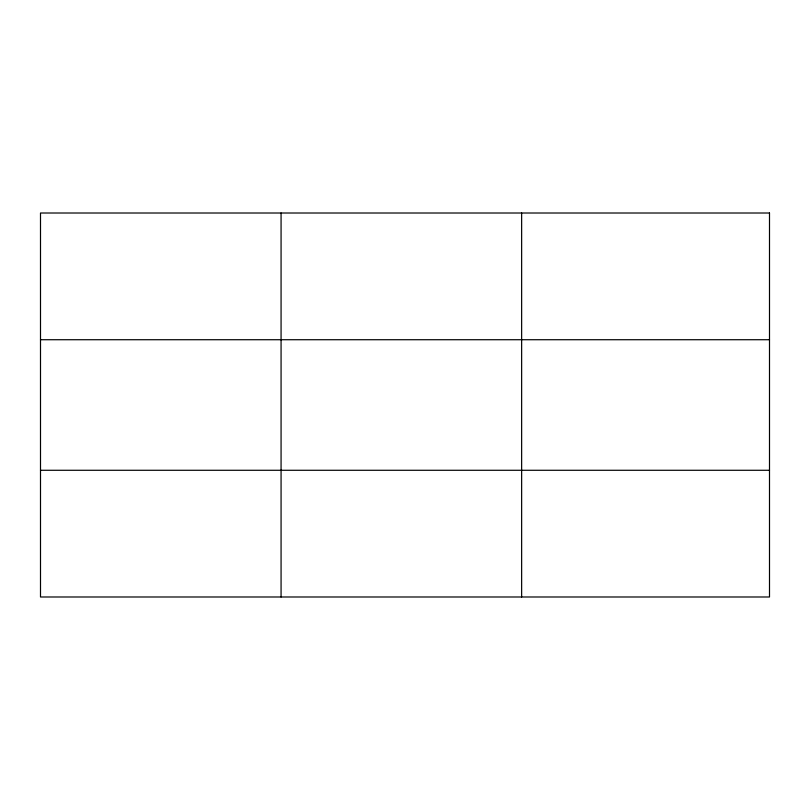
<?xml version="1.0" encoding="UTF-8"?>
<svg xmlns="http://www.w3.org/2000/svg" width="810" height="810" viewBox="0 0 810 810"><rect width="100%" height="100%" fill="white"/><g stroke="black" fill="none" stroke-linecap="round" stroke-linejoin="round"><path stroke-width="1.21" d="M281.07 213.01L281.07 596.99M521.64 213.01L521.64 596.99M40.5 339.724L769.5 339.724M40.5 470.276L769.5 470.276M769.5 213.01L769.5 596.99L40.5 596.99L40.5 213.01L769.5 213.01"/></g></svg>
